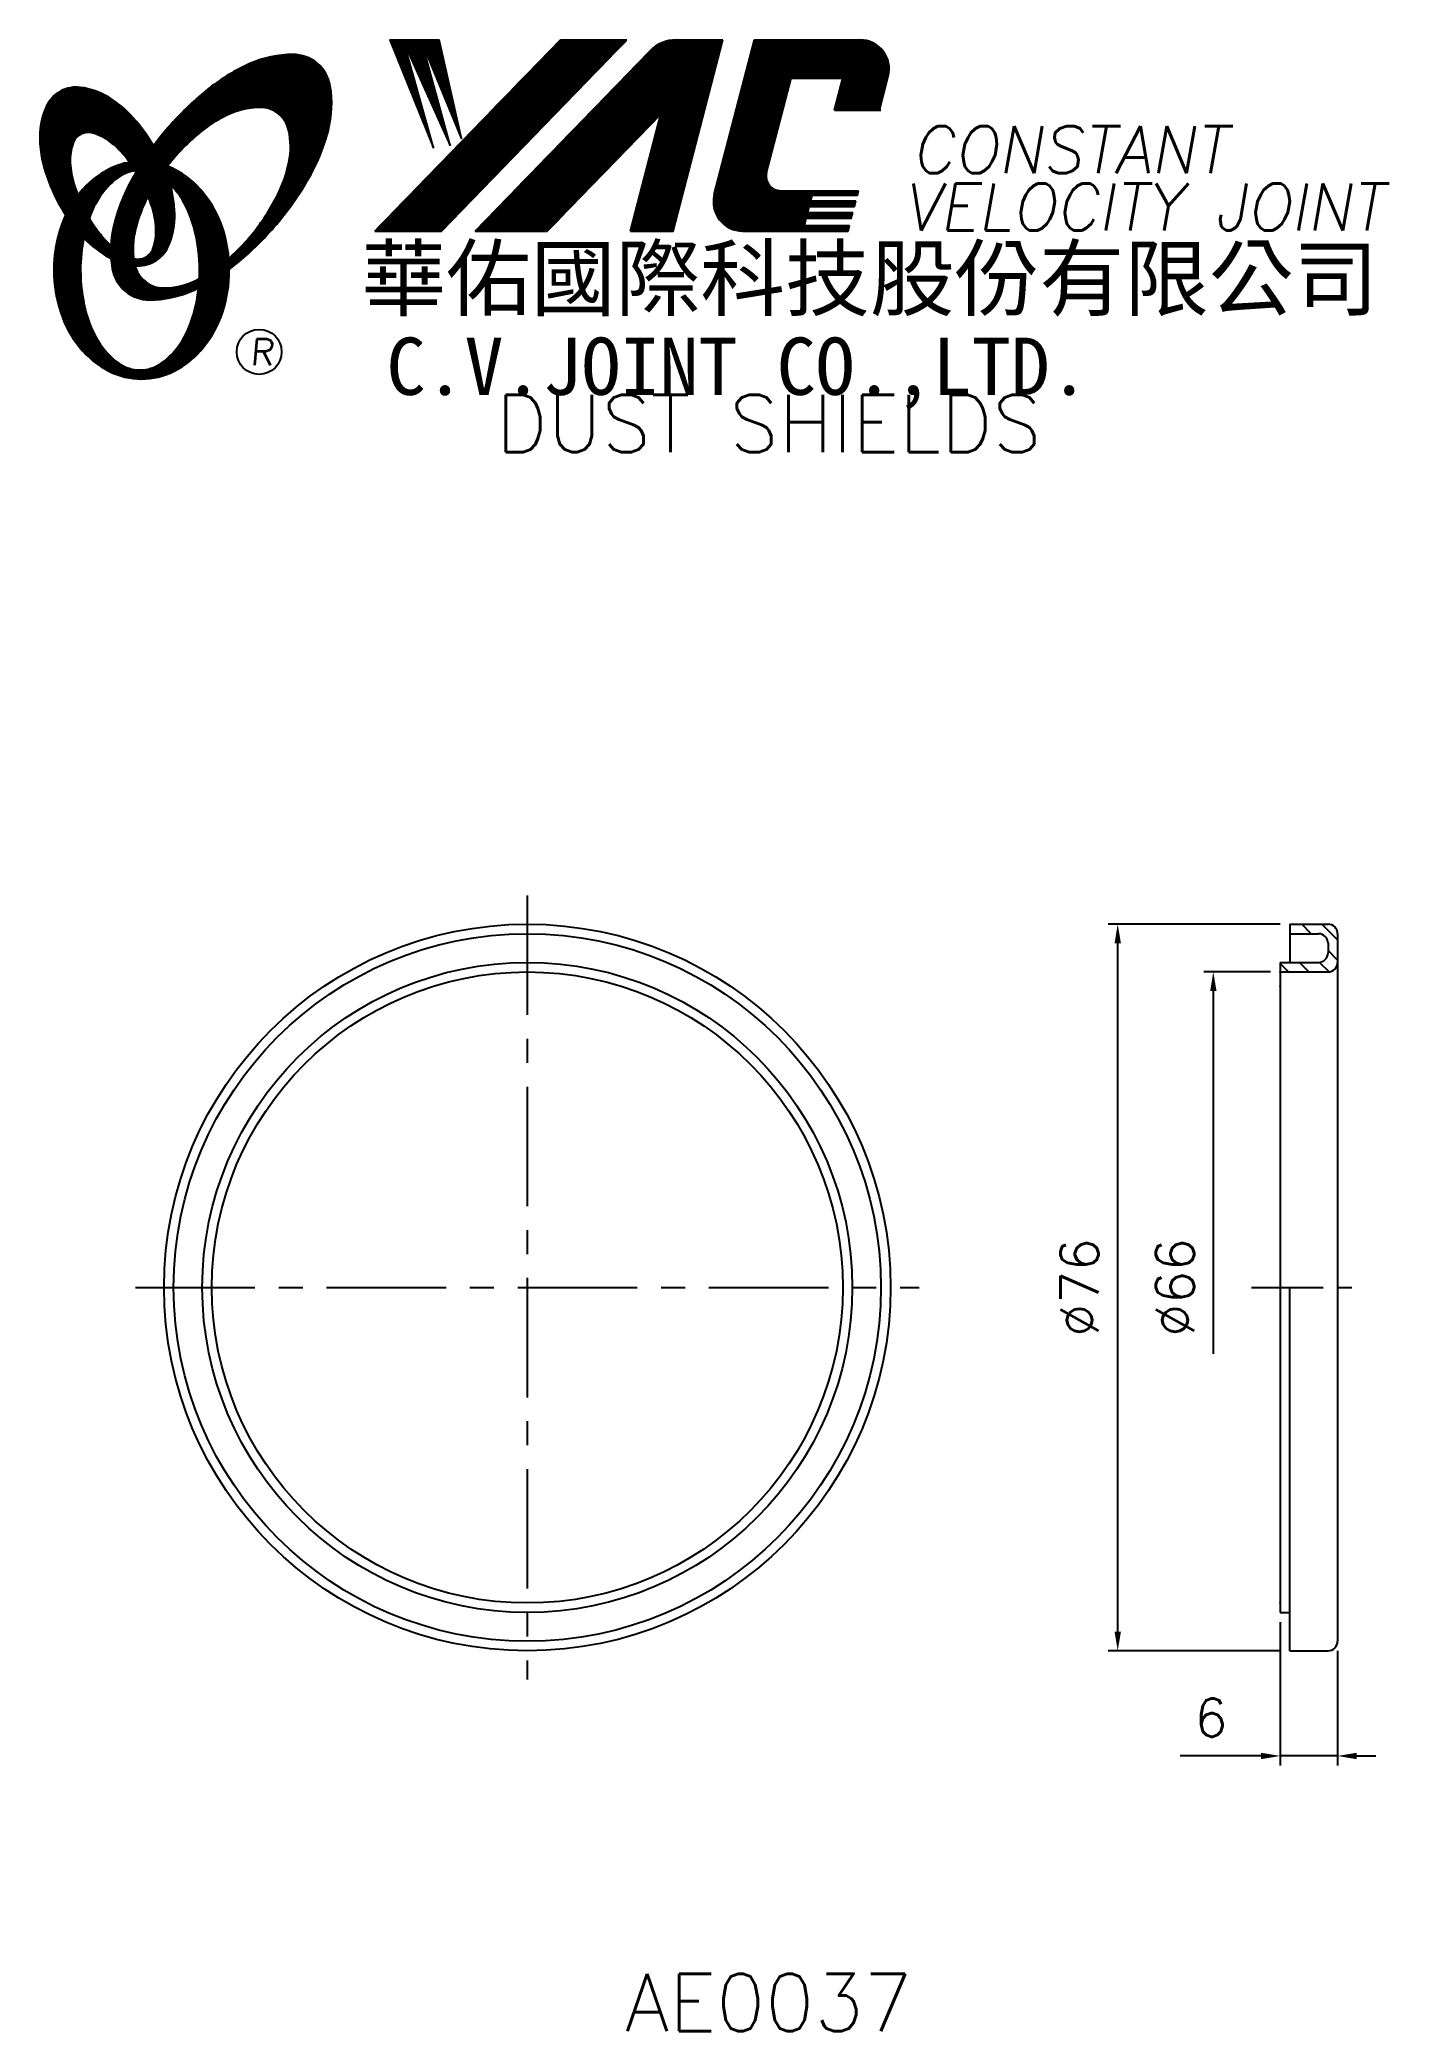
# Model space of a CAD drawing. Extents: x 646 to 787, y 363 to 572.
import ezdxf
from ezdxf.enums import TextEntityAlignment as Align

# ---------------------------------------------------------------- set-up
doc = ezdxf.new("R2010")
doc.units = 0
doc.header["$LTSCALE"] = 10
doc.header["$MEASUREMENT"] = 0
doc.linetypes.add('CENTER', pattern=[2, 1.25, -0.25, 0.25, -0.25])
doc.layers.get('0').update_dxf_attribs({"linetype": 'CONTINUOUS'})
doc.layers.get('DEFPOINTS').update_dxf_attribs({"linetype": 'CONTINUOUS'})
doc.layers.add('4', color=7, linetype='CONTINUOUS')
doc.styles.add('CHINA', font='KAIU.TTF')
doc.styles.add('ITALICC', font='simplex.shx')
doc.dimstyles.new('STANDARD$0', dxfattribs={"dimtxt": 4, "dimasz": 2, "dimexe": 1, "dimexo": 1, "dimgap": 2, "dimtad": 1, "dimdec": 4, "dimzin": 10, "dimtxsty": 'ITALICC', "dimcen": 2, "dimclrd": 5, "dimclre": 5, "dimclrt": 18, "dimaunit": 1, "dimazin": 3, "dimtp": 0.1, "dimtfac": 0.7, "dimtdec": 4, "dimtmove": 0, "dimatfit": 3, "dimtolj": 1, "dimtzin": 10})
pattern_1 = [(45, (547.151087, 364.230915), (-0.00883883476, 0.00883883476), [])]
pattern_2 = [(45, (715.741633, 327.926506), (-0.00727476112, 0.00727476112), [])]

# ---------------------------------------------------------------- blocks, each defined once
blk = doc.blocks.new('*D4')
at = {"color": 5, "linetype": 'BYBLOCK'}
for p, q in [((774.95, 474.17), (767.95, 474.17)), ((768.95, 472.17), (768.95, 434.22))]:
    blk.add_line(p, q, dxfattribs=at)
blk.add_solid([(768.62, 472.17), (769.29, 472.17), (768.95, 474.17)], dxfattribs=at)
at = {"layer": 'DEFPOINTS', "color": 0, "linetype": 'BYBLOCK'}
for p in [(768.95, 474.17), (775.95, 474.17), (775.95, 408.17)]:
    blk.add_point(p, dxfattribs=at)
at = {"color": 18, "linetype": 'BYBLOCK', "insert": (764.95, 441.17), "char_height": 4, "attachment_point": 5, "rotation": 90, "style": 'ITALICC'}
blk.add_mtext('\\A1;∅66', dxfattribs=at)
blk = doc.blocks.new('*D5')
at = {"color": 5, "linetype": 'BYBLOCK'}
for p, q in [((775.95, 479.17), (757.95, 479.17)), ((758.95, 405.17), (758.95, 477.17)), ((775.95, 403.17), (757.95, 403.17))]:
    blk.add_line(p, q, dxfattribs=at)
for points in [[(758.62, 477.17), (759.29, 477.17), (758.95, 479.17)], [(758.62, 405.17), (759.29, 405.17), (758.95, 403.17)]]:
    blk.add_solid(points, dxfattribs=at)
at = {"layer": 'DEFPOINTS', "color": 0, "linetype": 'BYBLOCK'}
for p in [(758.95, 479.17), (776.95, 479.17), (776.95, 403.17)]:
    blk.add_point(p, dxfattribs=at)
at = {"color": 18, "linetype": 'BYBLOCK', "insert": (754.95, 441.17), "char_height": 4, "attachment_point": 5, "rotation": 90, "style": 'ITALICC'}
blk.add_mtext('\\A1;∅76', dxfattribs=at)
blk = doc.blocks.new('*D6')
at = {"color": 5, "linetype": 'BYBLOCK'}
for p, q in [((775.95, 406.17), (775.95, 391.17)), ((781.95, 403.17), (781.95, 391.17)), ((773.95, 392.17), (765.48, 392.17)), ((781.95, 392.17), (775.95, 392.17)), ((783.95, 392.17), (785.95, 392.17))]:
    blk.add_line(p, q, dxfattribs=at)
for points in [[(773.95, 392.5), (773.95, 391.83), (775.95, 392.17)], [(783.95, 392.5), (783.95, 391.83), (781.95, 392.17)]]:
    blk.add_solid(points, dxfattribs=at)
at = {"layer": 'DEFPOINTS', "color": 0, "linetype": 'BYBLOCK'}
for p in [(775.95, 407.17), (781.95, 404.17), (775.95, 392.17)]:
    blk.add_point(p, dxfattribs=at)
at = {"color": 18, "linetype": 'BYBLOCK', "insert": (768.71, 396.17), "char_height": 4, "attachment_point": 5, "style": 'ITALICC'}
blk.add_mtext('\\A1;6', dxfattribs=at)

msp = doc.modelspace()

# ---------------------------------------------------------------- hatches: boundary and pattern name
at = {"layer": '4', "linetype": 'CONTINUOUS'}
h = msp.add_hatch(dxfattribs=at)
h.set_pattern_fill('ANSI31', color=5, scale=0.1, style=0)
h.set_pattern_definition(pattern_1)
h.paths.add_polyline_path([(707.60979, 571.6619), (700.65249, 571.6619), (681.23588, 551.65814), (688.19319, 551.65814)])
h.paths.add_polyline_path([(711.15668, 563.89633), (707.97631, 551.65814), (712.4573, 551.65814), (717.65573, 571.6619), (712.759, 571.6619, 0.202785967), (710.02493, 570.50548), (691.7308, 551.65814), (699.27771, 551.65814)])
h.paths.add_polyline_path([(724.78379, 567.66348), (730.17751, 567.66348), (729.30849, 564.31947), (734.02531, 564.31947), (734.94203, 567.84703, 0.490800957), (731.99183, 571.6619), (720.95751, 571.6619), (716.75046, 555.47301, 0.490800957), (719.70066, 551.65814), (730.73498, 551.65814), (730.88942, 552.25245), (726.1726, 552.25245), (726.36597, 552.99654), (731.08279, 552.99654), (731.24135, 553.60667), (726.52453, 553.60667), (726.68577, 554.22714), (731.40259, 554.22714), (731.55877, 554.82813), (726.84195, 554.82813), (726.99875, 555.43151), (731.71557, 555.43151), (731.83231, 555.8807), (723.69256, 555.8807, -0.490800957), (722.21746, 557.78814)])
h = msp.add_hatch(dxfattribs=at)
h.set_pattern_fill('ANSI31', color=1, scale=0.1, style=0)
h.set_pattern_definition(pattern_1)
h.paths.add_polyline_path([(687.96786, 571.6619), (682.79053, 571.6619), (687.36129, 560.35816), (684.29536, 571.31614), (689.13009, 560.59382), (686.18208, 571.31614), (690.3093, 561.30079)])
h = msp.add_hatch(dxfattribs=at)
h.set_pattern_fill('ANSI31', color=5, scale=0.082305, style=0)
h.set_pattern_definition([(45, (547.151087, 364.230915), (-0.00727476112, 0.00727476112), [])])
h.paths.add_polyline_path([(669.18656, 564.59942, -0.172879177), (671.12803, 563.94085, -0.172879177), (672.21533, 562.2028, -0.104527385), (672.2431, 558.87461, -0.065680101), (671.07357, 555.47266, -0.051823203), (668.63316, 551.63027, -0.044272532), (665.95819, 548.80393, -0.020203161), (666.01177, 547.66601, 0.006517006), (666.41632, 547.97809, 0.049863361), (670.96974, 552.39115, 0.049863361), (674.55938, 557.61832, 0.063682799), (676.38042, 562.24566, 0.103597411), (676.56972, 566.82963, 0.177892575), (675.22112, 569.19991, 0.177892575), (672.65872, 570.13324, 0.103597411), (668.17093, 569.18019, 0.063682799), (663.91318, 566.61112, 0.049863361), (659.35976, 562.19806, 0.016070017), (658.08906, 560.59174, -0.007061632), (658.33634, 560.15471, -0.031648676), (659.28893, 558.11814, -0.008069351), (659.72083, 558.68245, -0.051823203), (662.89921, 561.9409, -0.065680101), (665.94114, 563.86126, -0.104527385)])
h.paths.add_polyline_path([(656.11089, 551.4381, -0.065680101), (657.28042, 554.84006, -0.006063428), (657.52436, 555.31507, 0.027613469), (656.79752, 556.90314, 0.017011252), (656.2641, 557.83812, 0.007829282), (655.77012, 556.97089, 0.063682799), (653.94908, 552.34355, 0.103597411), (653.75978, 547.75957, 0.177892575), (655.10839, 545.3893, 0.177892575), (657.67078, 544.45597, 0.103597411), (662.15858, 545.40902, 0.008811776), (662.78554, 545.69909, 0.013922709), (662.86287, 546.6689, -0.009086703), (662.41285, 546.45146, -0.104527385), (659.16743, 545.71329, -0.172879177), (657.22596, 546.37186, -0.172879177), (656.13867, 548.10991, -0.104527385)])
h = msp.add_hatch(dxfattribs=at)
h.set_pattern_fill('ANSI31', color=3, scale=0.082305, style=0)
h.set_pattern_definition(pattern_2)
h.paths.add_polyline_path([(653.39005, 565.65026, 0.106488277), (650.44818, 566.68883, 0.158297415), (648.35798, 566.29378, 0.158297415), (646.89864, 564.7461, 0.106488277), (646.18783, 561.70833, 0.071723199), (646.60588, 558.39537, 0.058080454), (648.15086, 554.57999, 0.058080454), (650.53191, 551.22219, 0.071723199), (653.09715, 549.08444, 0.020895977), (653.63733, 548.78245, -0.030777155), (653.62143, 550.15867, -0.042059526), (652.52507, 551.32143, -0.04691039), (650.90591, 553.80258, -0.04691039), (649.77763, 556.54207, -0.060581117), (649.37552, 558.80413, -0.10187153), (649.68715, 560.89234, -0.185892489), (650.46724, 561.78398, -0.185892489), (651.64388, 561.9221, -0.10187153), (653.54153, 560.99656, -0.060581117), (655.17836, 559.38429, -0.04691039), (656.79752, 556.90314, -0.04691039), (657.9258, 554.16366, -0.060581117), (658.32791, 551.90159, -0.10187153), (658.01628, 549.81339, -0.185892489), (657.2362, 548.92175, -0.185892489), (656.05955, 548.78363, -0.002013383), (656.01875, 548.79425, 0.021593804), (656.13867, 548.10991, 0.006477741), (656.15667, 548.03288, 0.14950097), (658.12923, 548.44091, 0.158297415), (659.58856, 549.9886, 0.106488277), (660.29937, 553.02637, 0.071723199), (659.88133, 556.33933, 0.058080454), (658.33634, 560.15471, 0.058080454), (655.95529, 563.5125, 0.071723199)])
h = msp.add_hatch(dxfattribs=at)
h.set_pattern_fill('ANSI31', color=1, scale=0.082305, style=0)
h.set_pattern_definition(pattern_2)
h.paths.add_polyline_path([(654.48368, 557.32681, -0.120168026), (656.17547, 557.9802, 0.016865385), (655.57571, 558.86294, 0.076648372), (653.41948, 558.14402, 0.104809576), (650.33503, 555.63092, 0.005838257), (650.16809, 555.41872, 0.028089978), (650.90591, 553.80258, 0.014237292), (651.34803, 553.01754, -0.045767751), (652.27322, 554.95438, -0.106890197)])
h.paths.add_polyline_path([(650.45231, 547.57219, -0.048711043), (650.78241, 550.95253, -0.007865741), (650.53191, 551.22219, -0.037695478), (648.89603, 553.34095, 0.03042545), (648.37071, 552.03698, 0.080710289), (647.64527, 547.57219, 0.080710289), (648.37071, 543.1074, 0.089265679), (650.33503, 539.51346, 0.104809576), (653.41948, 537.00036, 0.11926607), (656.82868, 536.17542, 0.11926607), (660.23787, 537.00036, 0.104809576), (663.32232, 539.51346, 0.089265679), (665.28665, 543.1074, 0.080710289), (666.01208, 547.57219, 0.080710289), (665.28665, 552.03698, 0.089265679), (663.32232, 555.63092, 0.104809576), (660.23787, 558.14402, 0.025513357), (659.54463, 558.45677, 0.004818181), (659.28893, 558.11814, -0.023722145), (659.83014, 556.52139, -0.065307489), (661.06533, 554.95438, -0.073950765), (662.37778, 551.75665, -0.060532391), (662.88623, 547.57219, -0.060532391), (662.37778, 543.38773, -0.073950765), (661.06533, 540.19, -0.106890197), (658.85486, 537.81757, -0.153118262), (656.66927, 537.13219, -0.153118262), (654.48368, 537.81757, -0.106890197), (652.27322, 540.19, -0.073950765), (650.96076, 543.38773, -0.060532391)])
h = msp.add_hatch(dxfattribs=at)
h.set_pattern_fill('ANSI31', color=5, scale=12, angle=90, style=0)
h.set_pattern_definition([(135, (562.233, 359.9622), (-1.06066, -1.06066), [])])
h.paths.add_polyline_path([(779.95295, 475.16781), (775.95295, 475.16781), (775.95295, 474.16781), (780.95295, 474.16781, 0.414213562), (781.95295, 475.16781), (781.95295, 478.16781, 0.414213562), (780.95295, 479.16781), (776.95295, 479.16781), (776.95295, 478.16781), (779.95295, 478.16781, -0.414213562), (780.95295, 477.16781), (780.95295, 476.16781, -0.414213562)])

# ---------------------------------------------------------------- linework, layer by layer
at = {"layer": '4', "color": 5, "linetype": 'CONTINUOUS'}
for p, q in [((681.23588, 551.65814), (700.65249, 571.6619)), ((688.19319, 551.65814), (707.60979, 571.6619)), ((700.65249, 571.6619), (707.60979, 571.6619)), ((712.4573, 551.65814), (717.65573, 571.6619)), ((712.759, 571.6619), (717.65573, 571.6619)), ((716.75046, 555.47301), (720.95751, 571.6619)), ((720.95751, 571.6619), (731.99183, 571.6619)), ((691.7308, 551.65814), (710.02493, 570.50548)), ((722.21746, 557.78814), (724.78379, 567.66348)), ((724.78379, 567.66348), (730.17751, 567.66348)), ((729.30849, 564.31947), (730.17751, 567.66348)), ((734.02531, 564.31947), (734.94203, 567.84703)), ((699.27771, 551.65814), (711.15668, 563.89633)), ((707.97631, 551.65814), (711.15668, 563.89633)), ((729.30849, 564.31947), (734.17574, 564.31947)), ((723.69256, 555.8807), (731.83231, 555.8807)), ((726.52453, 553.60667), (726.68577, 554.22714)), ((726.68577, 554.22714), (731.40259, 554.22714)), ((726.84195, 554.82813), (726.99875, 555.43151)), ((726.84195, 554.82813), (731.55877, 554.82813)), ((726.99875, 555.43151), (731.71557, 555.43151)), ((731.40259, 554.22714), (731.55877, 554.82813)), ((731.71557, 555.43151), (731.83231, 555.8807)), ((726.1726, 552.25245), (726.36597, 552.99654)), ((726.1726, 552.25245), (730.88942, 552.25245)), ((726.36597, 552.99654), (731.08279, 552.99654)), ((726.52453, 553.60667), (731.24135, 553.60667)), ((730.73498, 551.65814), (730.88942, 552.25245)), ((731.08279, 552.99654), (731.24135, 553.60667)), ((681.23588, 551.65814), (688.19319, 551.65814)), ((691.7308, 551.65814), (699.27771, 551.65814)), ((707.97631, 551.65814), (712.4573, 551.65814)), ((719.70066, 551.65814), (730.73498, 551.65814))]:
    msp.add_line(p, q, dxfattribs=at)
at = {"layer": '4', "color": 1, "linetype": 'CONTINUOUS'}
for p, q in [((682.79053, 571.6619), (687.96786, 571.6619)), ((682.79053, 571.6619), (687.36129, 560.35816)), ((687.36129, 560.35816), (684.29536, 571.31614)), ((684.29536, 571.31614), (689.13009, 560.59382)), ((686.18208, 571.31614), (690.3093, 561.30079)), ((689.13009, 560.59382), (686.18208, 571.31614)), ((690.3093, 561.30079), (687.96786, 571.6619))]:
    msp.add_line(p, q, dxfattribs=at)
at = {"layer": '4', "color": 5, "linetype": 'CENTER'}
for p, q in [((697.186, 482.16781), (697.186, 400.16781)), ((656.186, 441.16781), (738.186, 441.16781))]:
    msp.add_line(p, q, dxfattribs=at)
at = {"layer": '4', "color": 7, "linetype": 'CONTINUOUS'}
for p, q in [((776.95295, 479.16781), (780.95295, 479.16781)), ((776.95295, 479.16781), (776.95295, 475.16781)), ((776.95295, 478.16781), (779.95295, 478.16781)), ((780.95295, 477.16781), (780.95295, 476.16781)), ((781.95295, 478.16781), (781.95295, 404.16781)), ((775.95295, 475.16781), (775.95295, 407.16781)), ((775.95295, 475.16781), (779.95295, 475.16781)), ((775.95295, 474.16781), (780.95295, 474.16781)), ((776.95295, 403.16781), (776.95295, 441.16781)), ((775.95295, 407.16781), (776.95295, 407.16781)), ((776.95295, 403.16781), (780.95295, 403.16781))]:
    msp.add_line(p, q, dxfattribs=at)
at = {"layer": '4', "color": 5, "linetype": 'CENTER', "ltscale": 0.6}
msp.add_line((772.95295, 441.16781), (784.95295, 441.16781), dxfattribs=at)
at = {"layer": '4', "color": 5, "linetype": 'CONTINUOUS'}
for points in [[(666.01177, 547.66601, 0.006517006), (666.41632, 547.97809, 0.049863361), (670.96974, 552.39115, 0.049863361), (674.55938, 557.61832, 0.063682799), (676.38042, 562.24566, 0.103597411), (676.56972, 566.82963, 0.177892575), (675.22112, 569.19991, 0.177892575), (672.65872, 570.13324, 0.103597411), (668.17093, 569.18019, 0.063682799), (663.91318, 566.61112, 0.049863361), (659.35976, 562.19806, 0.016070017), (658.08906, 560.59174)], [(665.95819, 548.80393, 0.044272532), (668.63316, 551.63027, 0.051823203), (671.07357, 555.47266, 0.065680101), (672.2431, 558.87461, 0.104527385), (672.21533, 562.2028, 0.172879177), (671.12803, 563.94085, 0.172879177), (669.18656, 564.59942, 0.104527385), (665.94114, 563.86126, 0.065680101), (662.89921, 561.9409, 0.051823203), (659.72083, 558.68245, 0.008069351), (659.28893, 558.11814)], [(656.2641, 557.83812, 0.007829282), (655.77012, 556.97089, 0.063682799), (653.94908, 552.34355, 0.103597411), (653.75978, 547.75957, 0.177892575), (655.10839, 545.3893, 0.177892575), (657.67078, 544.45597, 0.103597411), (662.15858, 545.40902, 0.008811776), (662.78554, 545.69909, 0.008811776)], [(657.52436, 555.31507, 0.006063428), (657.28042, 554.84006, 0.065680101), (656.11089, 551.4381, 0.104527385), (656.13867, 548.10991, 0.172879177), (657.22596, 546.37186, 0.172879177), (659.16743, 545.71329, 0.104527385), (662.41285, 546.45146, 0.009086703), (662.86287, 546.6689, 0.009086703)]]:
    msp.add_lwpolyline(points, format="xyb", dxfattribs=at)
at = {"layer": '4', "color": 3, "linetype": 'CONTINUOUS'}
for points in [[(656.15667, 548.03288, 0.14950097), (658.12923, 548.44091, 0.158297415), (659.58856, 549.9886, 0.106488277), (660.29937, 553.02637, 0.071723199), (659.88133, 556.33933, 0.058080454), (658.33634, 560.15471, 0.058080454), (655.95529, 563.5125, 0.071723199), (653.39005, 565.65026, 0.106488277), (650.44818, 566.68883, 0.158297415), (648.35798, 566.29378, 0.158297415), (646.89864, 564.7461, 0.106488277), (646.18783, 561.70833, 0.071723199), (646.60588, 558.39537, 0.058080454), (648.15086, 554.57999, 0.058080454), (650.53191, 551.22219, 0.071723199), (653.09715, 549.08444, 0.020895977), (653.63733, 548.78245, 0.020895977)], [(656.01875, 548.79425, 0.002013383), (656.05955, 548.78363, 0.185892489), (657.2362, 548.92175, 0.185892489), (658.01628, 549.81339, 0.10187153), (658.32791, 551.90159, 0.060581117), (657.9258, 554.16366, 0.04691039), (656.79752, 556.90314, 0.04691039), (655.17836, 559.38429, 0.060581117), (653.54153, 560.99656, 0.10187153), (651.64388, 561.9221, 0.185892489), (650.46724, 561.78398, 0.185892489), (649.68715, 560.89234, 0.10187153), (649.37552, 558.80413, 0.060581117), (649.77763, 556.54207, 0.04691039), (650.90591, 553.80258, 0.04691039), (652.52507, 551.32143, 0.042059526), (653.62143, 550.15867, 0.042059526)]]:
    msp.add_lwpolyline(points, format="xyb", dxfattribs=at)
at = {"layer": '4', "color": 1, "linetype": 'CONTINUOUS'}
for points in [[(648.89603, 553.34095, 0.03042545), (648.37071, 552.03698, 0.080710289), (647.64527, 547.57219, 0.080710289), (648.37071, 543.1074, 0.089265679), (650.33503, 539.51346, 0.104809576), (653.41948, 537.00036, 0.11926607), (656.82868, 536.17542, 0.11926607), (660.23787, 537.00036, 0.104809576), (663.32232, 539.51346, 0.089265679), (665.28665, 543.1074, 0.080710289), (666.01208, 547.57219, 0.080710289), (665.28665, 552.03698, 0.089265679), (663.32232, 555.63092, 0.104809576), (660.23787, 558.14402, 0.025513357), (659.54463, 558.45677, 0.025513357)], [(655.57571, 558.86294, 0.076648372), (653.41948, 558.14402, 0.104809576), (650.33503, 555.63092, 0.005838257), (650.16809, 555.41872, 0.005838257)], [(650.78241, 550.95253, 0.048711043), (650.45231, 547.57219, 0.060532391), (650.96076, 543.38773, 0.073950765), (652.27322, 540.19, 0.106890197), (654.48368, 537.81757, 0.153118262), (656.66927, 537.13219, 0.153118262), (658.85486, 537.81757, 0.106890197), (661.06533, 540.19, 0.073950765), (662.37778, 543.38773, 0.060532391), (662.88623, 547.57219, 0.060532391), (662.37778, 551.75665, 0.073950765), (661.06533, 554.95438, 0.065307489), (659.83014, 556.52139)], [(656.17547, 557.9802, 0.120168026), (654.48368, 557.32681, 0.106890197), (652.27322, 554.95438, 0.045767751), (651.34803, 553.01754, 0.045767751)]]:
    msp.add_lwpolyline(points, format="xyb", dxfattribs=at)
at = {"layer": '4', "color": 5, "linetype": 'CONTINUOUS'}
msp.add_circle((669.13292, 539.02647), 2.35282, dxfattribs=at)
at = {"layer": '4', "color": 7, "linetype": 'CONTINUOUS'}
for radius in [38, 37, 34, 33]:
    msp.add_circle((697.186, 441.16781), radius, dxfattribs=at)
at = {"layer": '4', "color": 5, "linetype": 'CONTINUOUS'}
for centre, radius, start, end in [((712.759, 567.85166), 3.81024, 90, 135.8533387), ((731.99183, 568.61371), 3.04819, 345.4326059, 90), ((723.69256, 557.4048), 1.5241, 165.4326059, 270), ((719.70066, 554.70633), 3.04819, 165.4326059, 270)]:
    msp.add_arc(centre, radius, start, end, dxfattribs=at)
at = {"layer": '4', "color": 7, "linetype": 'CONTINUOUS'}
for centre, start, end in [((780.95295, 478.16781), 0, 90), ((779.95295, 477.16781), 360, 90), ((779.95295, 476.16781), 270, 360), ((780.95295, 475.16781), 270, 0), ((780.95295, 404.16781), 270, 0)]:
    msp.add_arc(centre, 1, start, end, dxfattribs=at)
for p in [(775.95295, 474.16781), (775.95295, 472.66781), (775.95295, 408.16781)]:
    msp.add_point(p, dxfattribs=at)

# ---------------------------------------------------------------- texts
at = {"layer": '4', "color": 5, "linetype": 'CONTINUOUS', "style": 'ITALICC'}
for s, height, oblique, p in [('CONSTANT', 4.9, 10, (737.38469, 557.72861)), ('VELOCITY JOINT', 4.9, 10, (736.50646, 551.73322)), ('R', 2.75625, 5, (668.17423, 537.61687))]:
    msp.add_text(s, height=height, dxfattribs=dict(at, oblique=oblique)).set_placement(p)
at = {"layer": '4', "color": 7, "linetype": 'CONTINUOUS', "style": 'CHINA'}
for s, height, p in [('華佑國際科技股份有限公司', 6.5, (679.82252, 543.46829)), ('C.V.JOINT CO.,LTD.', 6, (682.45116, 534.52207))]:
    msp.add_text(s, height=height, dxfattribs=at).set_placement(p)
at = {"layer": '4', "color": 18, "linetype": 'CONTINUOUS', "style": 'ITALICC'}
for s, p in [('DUST SHIELDS', (722.45388, 528.52925)), ('AE0037', (722.45388, 363.38186))]:
    msp.add_text(s, height=6, dxfattribs=at).set_placement(p, align=Align.CENTER)

# ---------------------------------------------------------------- dimensions: what is measured, and where the dimension line sits
at = {"layer": '4', "color": 7, "linetype": 'CONTINUOUS'}
dim = msp.add_linear_dim(base=(758.95298, 479.16781), p1=(776.95295, 403.16781), p2=(776.95295, 479.16781), angle=90, text='%%C76', dimstyle='STANDARD$0', dxfattribs=at)
dim.commit()
dim.dimension.update_dxf_attribs({"geometry": '*D5', "text_midpoint": (754.95298, 441.16781)})
dim = msp.add_linear_dim(base=(768.95299, 474.16781), p1=(775.95295, 408.16781), p2=(775.95295, 474.16781), angle=90, text='%%C66', dimstyle='STANDARD$0', override={"dimcen": -2, "dimse1": 1, "dimsd1": 1}, dxfattribs=at)
dim.commit()
dim.dimension.update_dxf_attribs({"geometry": '*D4', "text_midpoint": (764.95299, 441.16781)})
dim = msp.add_linear_dim(base=(775.95295, 392.16783), p1=(781.95295, 404.16781), p2=(775.95295, 407.16781), text='6', dimstyle='STANDARD$0', dxfattribs=at)
dim.commit()
dim.dimension.update_dxf_attribs({"geometry": '*D6', "text_midpoint": (768.71485, 396.16783)})

doc.saveas('drawing.dxf')
